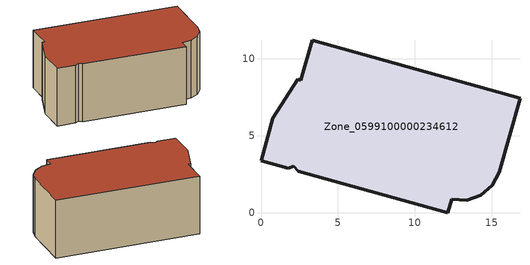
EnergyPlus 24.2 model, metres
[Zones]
Zone_0599100000234612
 floor ground (C_G): 2.13,3.02 1.77,2.89 0,3.39 0.77,6.14 2.38,8.67 2.6,8.61 3.32,11.22 16.83,7.46 15.49,2.63 15.03,1.78 14.29,1.14 13.36,0.83 12.39,0.89 12.14,0 2.43,2.71 z0
 wall outside (C_F): 2.43,2.71 12.14,0 12.39,0.89 13.36,0.83 14.29,1.14 15.03,1.78 15.49,2.63 16.83,7.46 3.32,11.22 2.6,8.61 2.38,8.67 0.77,6.14 0,3.39 1.77,2.89 2.13,3.02 2.43,2.71 z0:5.75
 roof outside (C_R): 1.77,2.89 2.13,3.02 2.43,2.71 12.14,0 12.39,0.89 13.36,0.83 14.29,1.14 15.03,1.78 15.49,2.63 16.83,7.46 3.32,11.22 2.6,8.61 2.38,8.67 0.77,6.14 0,3.39 z5.75
[BUILDING]
Pand.0599100000234612: North Axis=0; Terrain=City; Loads Convergence Tolerance Value=0.04; Temperature Convergence Tolerance Value=0.4; Solar Distribution=FullExterior; Maximum Number of Warmup Days=25; Minimum Number of Warmup Days=1
[Site:Location]
Rotterdam.The.Hague.AP_ZH_NLD Design_Conditions: Latitude=51.96; Longitude=4.45; Time Zone=1; Elevation=-4.5
[SITE:GROUNDTEMPERATURE:BUILDINGSURFACE]
18, 18, 18, 18, 18, 18, 18, 18, 18, 18, 18, 18
[MATERIAL] Thermal Absorptance=0.9; Solar Absorptance=0.7; Visible Absorptance=0.7
Name | Roughness | Thickness | Conductivity | Density | Specific Heat
G.D.1992-2005 | MediumSmooth | 0.15 | 0.06 | 540 | 1210
F.D.1992-2005 | Rough | 0.3 | 0.12 | 1920 | 840
R.D.1992-2005 | MediumRough | 0.2 | 0.08 | 1500 | 1000
[CONSTRUCTION]
C_G: G.D.1992-2005
C_F: F.D.1992-2005
C_R: R.D.1992-2005
[ZONE]
Zone_0599100000234612: Type=1; Multiplier=1; Ceiling Height=Autocalculate; Volume=Autocalculate; Floor Area=autocalculate; Part of Total Floor Area=Yes
[ZONEINFILTRATION:DESIGNFLOWRATE]
Infil_Zone_0599100000234612: Zone or ZoneList or Space or SpaceList=Zone_0599100000234612; Schedule=AlwaysOn; Design Flow Rate Calculation Method=Flow/Area; Flow Rate per Floor Area=0.0021; Constant Term Coefficient=1; Temperature Term Coefficient=0; Velocity Term Coefficient=0; Velocity Squared Term Coefficient=0
[HVACTEMPLATE:ZONE:IDEALLOADSAIRSYSTEM]
Zone_0599100000234612: Maximum Heating Supply Air Temperature=50; Minimum Cooling Supply Air Temperature=13; Maximum Heating Supply Air Humidity Ratio=0.0156; Minimum Cooling Supply Air Humidity Ratio=0.0077; Heating Limit=NoLimit; Cooling Limit=NoLimit; Dehumidification Control Type=ConstantSensibleHeatRatio; Cooling Sensible Heat Ratio=0.7; Dehumidification Setpoint=60; Humidification Control Type=None; Humidification Setpoint=30; Outdoor Air Method=None; Outdoor Air Flow Rate per Person=0.00944; Outdoor Air Flow Rate per Zone Floor Area=0; Outdoor Air Flow Rate per Zone=0; Demand Controlled Ventilation Type=None; Outdoor Air Economizer Type=NoEconomizer; Heat Recovery Type=None; Sensible Heat Recovery Effectiveness=0.7; Latent Heat Recovery Effectiveness=0.65
[ZONECONTROL:THERMOSTAT]
ThermostatControl_Zone_0599100000234612: Zone or ZoneList=Zone_0599100000234612; Control Type Schedule=DualSetpointControlType; Control 1=Thermostat_Zone_0599100000234612; Temperature Difference Between Cutout And Setpoint=0
[THERMOSTATSETPOINT:DUALSETPOINT]
Thermostat_Zone_0599100000234612: Heating Setpoint Temperature Schedule=HeatingSetpoint_Zone_0599100000234612; Cooling Setpoint Temperature Schedule=CoolingSetpoint_Zone_0599100000234612
[SCHEDULE:COMPACT]
HeatingSetpoint_Zone_0599100000234612: Through: 12/31, For: AllDays, Until: 24:00, 21
CoolingSetpoint_Zone_0599100000234612: Through: 12/31, For: AllDays, Until: 24:00, 24
DualSetpointControlType: Through: 12/31, For: AllDays, Until: 24:00, 4
AlwaysOn: Through: 12/31, For: AllDays, Until: 24:00, 1
